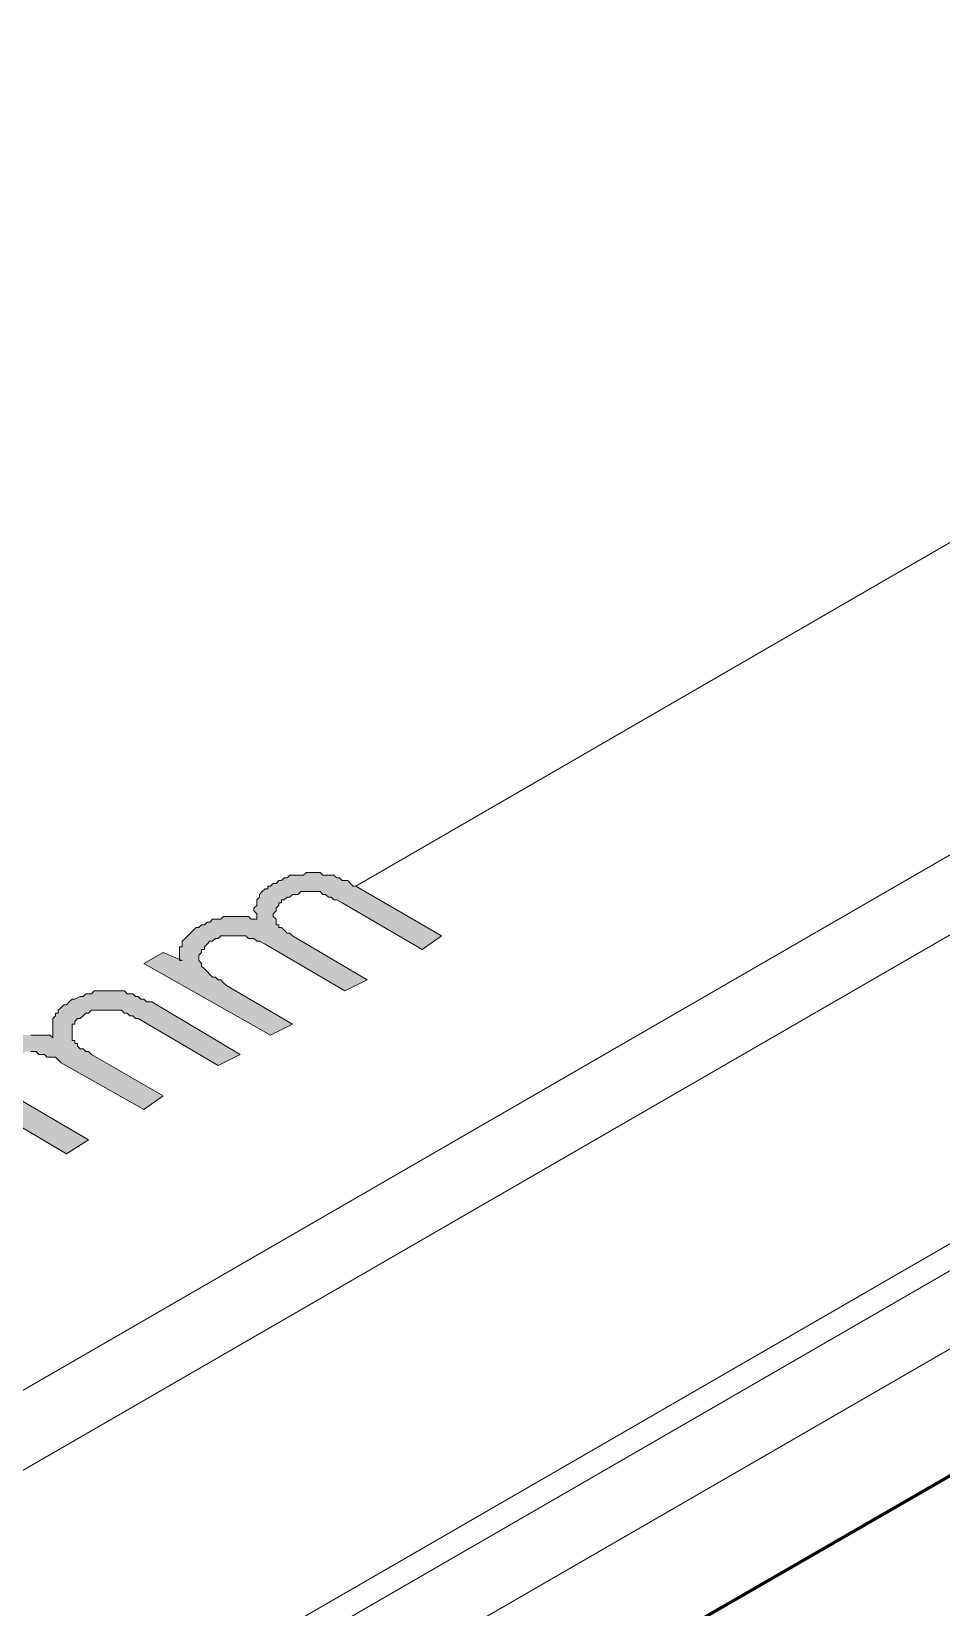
# Model space of a CAD drawing. Header units: inches. Extents: x -430764 to 256483, y 7374 to 217374.
# Drawn here: x 60927 to 67732, y 56700 to 68480 of the extents above; entities that cross this region are included whole.
import ezdxf

# ---------------------------------------------------------------- set-up
doc = ezdxf.new("R2010")
doc.units = ezdxf.units.IN
doc.header["$MEASUREMENT"] = 0
doc.layers.add('Background Stuff', color=252, linetype='Continuous', lineweight=5)
doc.layers.add('Layer 1', color=7, linetype='Continuous')

# ---------------------------------------------------------------- blocks, each defined once
blk = doc.blocks.new('block 3')
at = {"layer": 'Layer 1'}
h = blk.add_hatch(color=255, dxfattribs=at)
h.dxf.hatch_style = 2
h.paths.add_polyline_path([(436.432, -625.937), (431.69, -623.256), (432.412, -622.844), (433.134, -623.152), (433.031, -623.152), (433.031, -623.049), (433.031, -622.946), (433.031, -622.844), (433.031, -622.74), (433.031, -622.638), (433.134, -622.638), (433.134, -622.533), (433.134, -622.431), (433.237, -622.327), (433.34, -622.226), (433.443, -622.121), (433.546, -622.019), (433.648, -621.915), (433.752, -621.915), (433.855, -621.812), (433.959, -621.812), (434.062, -621.709), (434.164, -621.709), (434.268, -621.605), (434.371, -621.605), (434.474, -621.605), (434.577, -621.605), (434.68, -621.504), (434.783, -621.504), (434.886, -621.504), (434.99, -621.504), (435.092, -621.504), (435.196, -621.504), (435.298, -621.504), (435.504, -621.504), (435.608, -621.504), (435.711, -621.605), (435.814, -621.605), (435.917, -621.605), (435.917, -621.504), (435.917, -621.4), (435.814, -621.297), (435.814, -621.193), (435.917, -621.091), (435.917, -620.987), (435.917, -620.885), (436.02, -620.782), (436.02, -620.678), (436.124, -620.575), (436.226, -620.472), (436.329, -620.472), (436.329, -620.369), (436.432, -620.369), (436.535, -620.267), (436.639, -620.267), (436.741, -620.163), (436.845, -620.163), (436.948, -620.061), (437.051, -620.061), (437.154, -619.956), (437.36, -619.956), (437.463, -619.956), (437.567, -619.956), (437.669, -619.956), (437.773, -619.854), (437.875, -619.854), (437.979, -619.854), (438.082, -619.854), (438.288, -619.854), (438.391, -619.956), (438.494, -619.956), (438.597, -619.956), (438.701, -619.956), (438.803, -619.956), (438.906, -620.061), (439.009, -620.061), (439.112, -620.163), (439.216, -620.163), (439.318, -620.163), (439.422, -620.267), (439.524, -620.369), (439.628, -620.369), (442.823, -622.226), (442.102, -622.74), (439.112, -620.987), (438.906, -620.885), (438.803, -620.885), (438.701, -620.782), (438.597, -620.782), (438.494, -620.678), (438.391, -620.678), (438.288, -620.575), (438.185, -620.575), (438.082, -620.575), (437.979, -620.575), (437.773, -620.575), (437.669, -620.575), (437.567, -620.575), (437.463, -620.678), (437.36, -620.678), (437.257, -620.678), (437.154, -620.782), (437.051, -620.782), (436.948, -620.885), (436.845, -620.885), (436.845, -620.987), (436.741, -620.987), (436.741, -621.091), (436.639, -621.193), (436.639, -621.297), (436.535, -621.4), (436.535, -621.504), (436.639, -621.605), (436.639, -621.709), (436.639, -621.812), (436.741, -621.812), (436.741, -621.915), (436.845, -621.915), (436.948, -622.019), (437.051, -622.121), (437.154, -622.121), (437.257, -622.226), (440.04, -623.875), (439.216, -624.286), (436.226, -622.533), (436.02, -622.431), (435.917, -622.431), (435.814, -622.327), (435.711, -622.327), (435.608, -622.327), (435.504, -622.226), (435.401, -622.226), (435.298, -622.226), (435.196, -622.226), (435.092, -622.226), (434.99, -622.226), (434.886, -622.226), (434.783, -622.226), (434.577, -622.226), (434.474, -622.327), (434.371, -622.327), (434.268, -622.431), (434.164, -622.431), (434.062, -622.533), (433.959, -622.638), (433.959, -622.74), (433.855, -622.74), (433.855, -622.844), (433.752, -622.946), (433.752, -623.049), (433.752, -623.152), (433.855, -623.256), (433.855, -623.359), (433.959, -623.462), (434.062, -623.564), (434.164, -623.668), (434.268, -623.771), (434.371, -623.771), (434.474, -623.875), (434.577, -623.875), (434.68, -623.977), (434.783, -624.081), (437.257, -625.523)])
h = blk.add_hatch(color=255, dxfattribs=at)
h.dxf.hatch_style = 2
h.paths.add_polyline_path([(428.805, -630.367), (424.063, -627.585), (424.784, -627.173), (425.506, -627.585), (425.506, -627.481), (425.403, -627.379), (425.403, -627.275), (425.403, -627.173), (425.506, -627.069), (425.506, -626.966), (425.506, -626.863), (425.609, -626.76), (425.609, -626.658), (425.712, -626.658), (425.815, -626.554), (425.918, -626.451), (426.021, -626.348), (426.124, -626.348), (426.124, -626.245), (426.228, -626.245), (426.331, -626.142), (426.433, -626.142), (426.537, -626.039), (426.64, -626.039), (426.743, -626.039), (426.949, -625.937), (427.052, -625.937), (427.155, -625.937), (427.258, -625.937), (427.361, -625.937), (427.464, -625.937), (427.567, -625.937), (427.773, -625.937), (427.877, -625.937), (427.98, -625.937), (428.083, -625.937), (428.186, -625.937), (428.289, -626.039), (428.289, -625.937), (428.289, -625.832), (428.289, -625.729), (428.289, -625.626), (428.289, -625.523), (428.289, -625.421), (428.289, -625.317), (428.392, -625.213), (428.392, -625.11), (428.495, -625.11), (428.495, -625.008), (428.598, -624.904), (428.701, -624.802), (428.805, -624.802), (428.908, -624.698), (429.01, -624.596), (429.113, -624.596), (429.32, -624.492), (429.422, -624.492), (429.526, -624.389), (429.629, -624.389), (429.732, -624.389), (429.835, -624.286), (429.938, -624.286), (430.041, -624.286), (430.145, -624.286), (430.247, -624.286), (430.351, -624.286), (430.454, -624.286), (430.557, -624.286), (430.66, -624.286), (430.763, -624.286), (430.866, -624.286), (430.969, -624.286), (431.072, -624.389), (431.175, -624.389), (431.278, -624.389), (431.382, -624.492), (431.485, -624.492), (431.587, -624.596), (431.69, -624.596), (431.794, -624.698), (431.897, -624.698), (432, -624.698), (435.298, -626.658), (434.474, -627.069), (431.485, -625.317), (431.382, -625.317), (431.278, -625.213), (431.175, -625.213), (431.072, -625.11), (430.969, -625.11), (430.866, -625.008), (430.763, -625.008), (430.66, -625.008), (430.557, -625.008), (430.454, -625.008), (430.351, -625.008), (430.247, -625.008), (430.041, -625.008), (429.938, -625.008), (429.835, -625.008), (429.732, -625.008), (429.629, -625.11), (429.526, -625.11), (429.422, -625.213), (429.32, -625.317), (429.217, -625.317), (429.113, -625.421), (429.113, -625.523), (429.01, -625.523), (429.01, -625.626), (429.01, -625.729), (429.01, -625.832), (429.01, -625.937), (429.01, -626.039), (429.01, -626.142), (429.113, -626.142), (429.113, -626.245), (429.217, -626.245), (429.217, -626.348), (429.32, -626.451), (429.422, -626.451), (429.526, -626.554), (429.629, -626.554), (429.732, -626.658), (432.412, -628.203), (431.69, -628.719), (428.598, -626.966), (428.495, -626.863), (428.392, -626.76), (428.289, -626.76), (428.083, -626.76), (427.98, -626.658), (427.877, -626.658), (427.773, -626.658), (427.67, -626.554), (427.567, -626.554), (427.464, -626.554), (427.361, -626.554), (427.258, -626.554), (427.155, -626.658), (427.052, -626.658), (426.949, -626.658), (426.846, -626.76), (426.743, -626.76), (426.64, -626.76), (426.537, -626.863), (426.433, -626.966), (426.331, -627.069), (426.228, -627.173), (426.228, -627.275), (426.228, -627.379), (426.228, -627.481), (426.228, -627.585), (426.228, -627.688), (426.331, -627.791), (426.331, -627.895), (426.433, -627.895), (426.433, -627.997), (426.537, -627.997), (426.64, -628.101), (426.743, -628.203), (426.846, -628.203), (426.949, -628.307), (427.052, -628.409), (427.155, -628.409), (429.629, -629.853)])
at = {"layer": 'Layer 1', "color": 9, "lineweight": 0}
for points in [[(821.232, -414.723), (821.232, -411.734), (282.121, -722.935)], [(821.232, -411.734), (834.632, -419.465), (295.521, -730.768), (282.121, -722.935), (282.121, -725.924), (295.521, -733.655), (295.521, -730.768)], [(834.632, -422.455), (821.232, -414.723), (282.121, -725.924)], [(834.632, -419.465), (834.632, -422.455), (295.521, -733.655)], [(831.231, -490.075), (831.231, -420.496), (292.12, -731.696)], [(831.231, -420.496), (838.757, -424.824), (299.644, -736.026), (292.12, -731.696), (292.12, -801.378), (299.644, -805.708), (299.644, -736.026)]]:
    blk.add_lwpolyline(points, dxfattribs=at)
at = {"layer": 'Layer 1', "color": 42, "lineweight": 100, "true_color": 0xdca627}
blk.add_lwpolyline([(299.644, -805.708), (299.644, -736.026), (838.757, -424.824), (838.757, -494.508), (878.958, -517.701)], dxfattribs=at)
at = {"layer": 'Layer 1', "color": 5, "lineweight": 0}
blk.add_lwpolyline([(466.016, -605.113), (439.628, -620.369)], dxfattribs=at)
at = {"layer": 'Layer 1', "color": 255, "lineweight": 0}
for points in [[(436.432, -625.937), (431.69, -623.256), (432.412, -622.844), (433.134, -623.152), (433.031, -623.152), (433.031, -623.049), (433.031, -622.946), (433.031, -622.844), (433.031, -622.74), (433.031, -622.638), (433.134, -622.638), (433.134, -622.533), (433.134, -622.431), (433.237, -622.327), (433.34, -622.226), (433.443, -622.121), (433.546, -622.019), (433.648, -621.915), (433.752, -621.915), (433.855, -621.812), (433.959, -621.812), (434.062, -621.709), (434.164, -621.709), (434.268, -621.605), (434.371, -621.605), (434.474, -621.605), (434.577, -621.605), (434.68, -621.504), (434.783, -621.504), (434.886, -621.504), (434.99, -621.504), (435.092, -621.504), (435.196, -621.504), (435.298, -621.504), (435.504, -621.504), (435.608, -621.504), (435.711, -621.605), (435.814, -621.605), (435.917, -621.605), (435.917, -621.504), (435.917, -621.4), (435.814, -621.297), (435.814, -621.193), (435.917, -621.091), (435.917, -620.987), (435.917, -620.885), (436.02, -620.782), (436.02, -620.678), (436.124, -620.575), (436.226, -620.472), (436.329, -620.472), (436.329, -620.369), (436.432, -620.369), (436.535, -620.267), (436.639, -620.267), (436.741, -620.163), (436.845, -620.163), (436.948, -620.061), (437.051, -620.061), (437.154, -619.956), (437.36, -619.956), (437.463, -619.956), (437.567, -619.956), (437.669, -619.956), (437.773, -619.854), (437.875, -619.854), (437.979, -619.854), (438.082, -619.854), (438.288, -619.854), (438.391, -619.956), (438.494, -619.956), (438.597, -619.956), (438.701, -619.956), (438.803, -619.956), (438.906, -620.061), (439.009, -620.061), (439.112, -620.163), (439.216, -620.163), (439.318, -620.163), (439.422, -620.267), (439.524, -620.369), (439.628, -620.369), (442.823, -622.226), (442.102, -622.74), (439.112, -620.987), (438.906, -620.885), (438.803, -620.885), (438.701, -620.782), (438.597, -620.782), (438.494, -620.678), (438.391, -620.678), (438.288, -620.575), (438.185, -620.575), (438.082, -620.575), (437.979, -620.575), (437.773, -620.575), (437.669, -620.575), (437.567, -620.575), (437.463, -620.678), (437.36, -620.678), (437.257, -620.678), (437.154, -620.782), (437.051, -620.782), (436.948, -620.885), (436.845, -620.885), (436.845, -620.987), (436.741, -620.987), (436.741, -621.091), (436.639, -621.193), (436.639, -621.297), (436.535, -621.4), (436.535, -621.504), (436.639, -621.605), (436.639, -621.709), (436.639, -621.812), (436.741, -621.812), (436.741, -621.915), (436.845, -621.915), (436.948, -622.019), (437.051, -622.121), (437.154, -622.121), (437.257, -622.226), (440.04, -623.875), (439.216, -624.286), (436.226, -622.533), (436.02, -622.431), (435.917, -622.431), (435.814, -622.327), (435.711, -622.327), (435.608, -622.327), (435.504, -622.226), (435.401, -622.226), (435.298, -622.226), (435.196, -622.226), (435.092, -622.226), (434.99, -622.226), (434.886, -622.226), (434.783, -622.226), (434.577, -622.226), (434.474, -622.327), (434.371, -622.327), (434.268, -622.431), (434.164, -622.431), (434.062, -622.533), (433.959, -622.638), (433.959, -622.74), (433.855, -622.74), (433.855, -622.844), (433.752, -622.946), (433.752, -623.049), (433.752, -623.152), (433.855, -623.256), (433.855, -623.359), (433.959, -623.462), (434.062, -623.564), (434.164, -623.668), (434.268, -623.771), (434.371, -623.771), (434.474, -623.875), (434.577, -623.875), (434.68, -623.977), (434.783, -624.081), (437.257, -625.523), (436.432, -625.937)], [(428.805, -630.367), (424.063, -627.585)], [(427.464, -625.937), (427.567, -625.937), (427.773, -625.937), (427.877, -625.937), (427.98, -625.937), (428.083, -625.937), (428.186, -625.937), (428.289, -626.039), (428.289, -625.937), (428.289, -625.832), (428.289, -625.729), (428.289, -625.626), (428.289, -625.523), (428.289, -625.421), (428.289, -625.317), (428.392, -625.213), (428.392, -625.11), (428.495, -625.11), (428.495, -625.008), (428.598, -624.904), (428.701, -624.802), (428.805, -624.802), (428.908, -624.698), (429.01, -624.596), (429.113, -624.596), (429.32, -624.492), (429.422, -624.492), (429.526, -624.389), (429.629, -624.389), (429.732, -624.389), (429.835, -624.286), (429.938, -624.286), (430.041, -624.286), (430.145, -624.286), (430.247, -624.286), (430.351, -624.286), (430.454, -624.286), (430.557, -624.286), (430.66, -624.286), (430.763, -624.286), (430.866, -624.286), (430.969, -624.286), (431.072, -624.389), (431.175, -624.389), (431.278, -624.389), (431.382, -624.492), (431.485, -624.492), (431.587, -624.596), (431.69, -624.596), (431.794, -624.698), (431.897, -624.698), (432, -624.698), (435.298, -626.658), (434.474, -627.069), (431.485, -625.317), (431.382, -625.317), (431.278, -625.213), (431.175, -625.213), (431.072, -625.11), (430.969, -625.11), (430.866, -625.008), (430.763, -625.008), (430.66, -625.008), (430.557, -625.008), (430.454, -625.008), (430.351, -625.008), (430.247, -625.008), (430.041, -625.008), (429.938, -625.008), (429.835, -625.008), (429.732, -625.008), (429.629, -625.11), (429.526, -625.11), (429.422, -625.213), (429.32, -625.317), (429.217, -625.317), (429.113, -625.421), (429.113, -625.523), (429.01, -625.523), (429.01, -625.626), (429.01, -625.729), (429.01, -625.832), (429.01, -625.937), (429.01, -626.039), (429.01, -626.142), (429.113, -626.142), (429.113, -626.245), (429.217, -626.245), (429.217, -626.348), (429.32, -626.451), (429.422, -626.451), (429.526, -626.554), (429.629, -626.554), (429.732, -626.658), (432.412, -628.203), (431.69, -628.719), (428.598, -626.966), (428.495, -626.863), (428.392, -626.76), (428.289, -626.76), (428.083, -626.76), (427.98, -626.658), (427.877, -626.658), (427.773, -626.658), (427.67, -626.554), (427.567, -626.554), (427.464, -626.554)], [(427.155, -628.409), (429.629, -629.853), (428.805, -630.367)]]:
    blk.add_lwpolyline(points, dxfattribs=at)
blk = doc.blocks.new('Isometric')
at = {"layer": 'Layer 1', "xscale": 200, "yscale": 200, "zscale": 200}
blk.add_blockref('block 3', (-56424, 145185), dxfattribs=at)

msp = doc.modelspace()

# ---------------------------------------------------------------- block references
at = {"layer": 'Background Stuff'}
msp.add_blockref('Isometric', (31851.58203, 40980.31673), dxfattribs=at)

doc.saveas('drawing.dxf')
